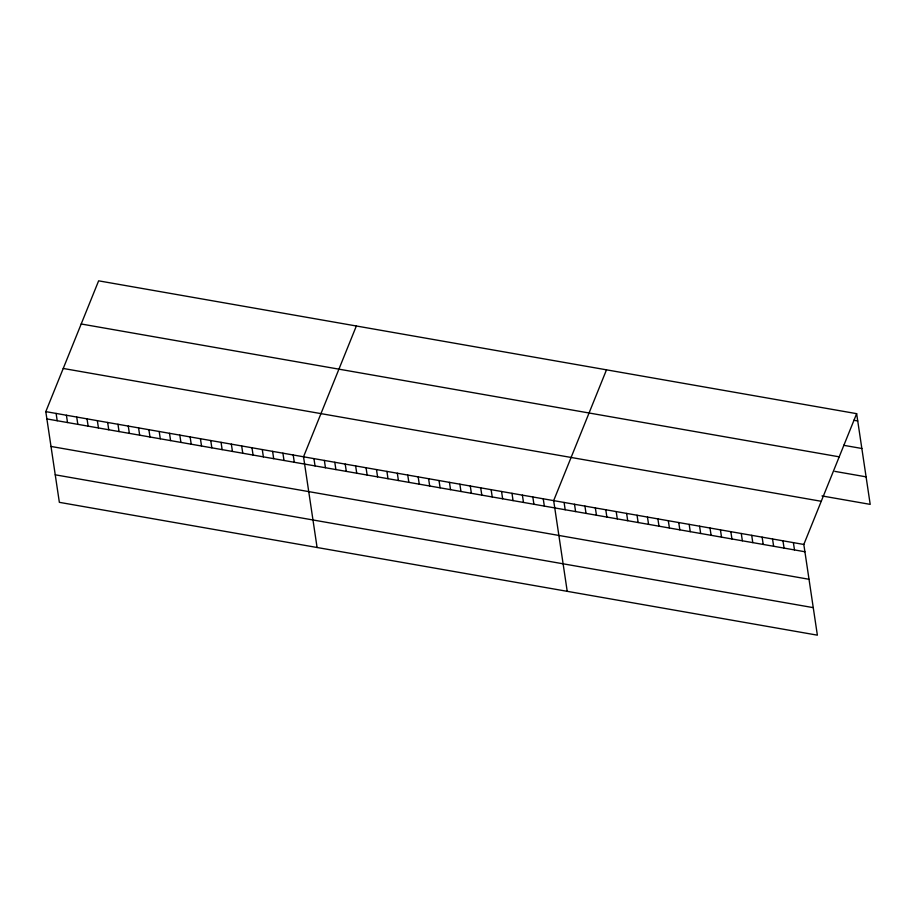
<?xml version="1.0" encoding="UTF-8"?>
<svg xmlns="http://www.w3.org/2000/svg" width="916" height="916" viewBox="0 0 916 916"><rect width="100%" height="100%" fill="white"/><g stroke="black" fill="none" stroke-linecap="round" stroke-linejoin="round"><path stroke-width="1.37" d="M856.643 413.666L803.813 544.459L817.37 635.166L59.357 502.334L45.8 411.627L98.63 280.834L856.643 413.666L870.2 504.373L821.995 495.934M356.358 325.993L303.528 456.786L317.085 547.493M606.495 369.835L553.665 500.617L567.222 591.335M853.827 420.272L857.731 420.959M843.613 445.291L861.853 448.485M81.192 323.989L839.205 456.832M834.82 471.374L866.089 476.847M63.238 368.461L821.251 501.292M45.8 411.627L803.813 544.459M46.888 418.921L804.901 551.753M50.998 446.447L809.011 579.278M55.246 474.809L813.259 607.64M793.393 542.627L794.481 549.921M782.962 540.806L784.062 548.1M772.543 538.974L773.631 546.268M762.123 537.154L763.211 544.447M751.704 535.322L752.792 542.615M741.273 533.501L742.361 540.795M730.853 531.669L731.941 538.963M720.434 529.849L721.522 537.142M710.003 528.017L711.102 535.31M699.584 526.196L700.671 533.49M689.164 524.364L690.252 531.658M678.745 522.544L679.832 529.837M668.314 520.712L669.413 528.005M657.894 518.891L658.982 526.185M647.475 517.059L648.562 524.353M637.044 515.239L638.143 522.532M626.624 513.407L627.712 520.7M616.205 511.586L617.292 518.868M605.785 509.754L606.873 517.048M595.354 507.933L596.453 515.216M584.935 506.101L586.022 513.395M574.515 504.269L575.603 511.563M564.096 502.449L565.183 509.743M543.245 498.796L544.333 506.09M532.826 496.964L533.913 504.258M522.395 495.144L523.494 502.437M511.975 493.312L513.063 500.605M501.556 491.491L502.644 498.785M491.136 489.659L492.224 496.953M480.705 487.839L481.805 495.132M470.286 486.007L471.374 493.3M459.866 484.186L460.954 491.48M449.447 482.354L450.535 489.648M439.016 480.534L440.104 487.827M428.596 478.702L429.684 485.995M418.177 476.881L419.265 484.175M407.746 475.049L408.845 482.343M397.326 473.228L398.414 480.522M386.907 471.397L387.995 478.69M376.487 469.576L377.575 476.87M366.056 467.744L367.144 475.038M355.637 465.923L356.725 473.217M345.218 464.091L346.305 471.385M334.787 462.271L335.886 469.565M324.367 460.439L325.455 467.733M313.948 458.618L315.035 465.9M293.212 454.977L294.299 462.271M282.907 453.168L283.994 460.462M272.602 451.37L273.689 458.664M262.285 449.561L263.373 456.855M251.98 447.752L253.068 455.046M241.675 445.943L242.763 453.237M231.359 444.145L232.446 451.439M221.054 442.336L222.141 449.63M210.749 440.527L211.836 447.821M200.432 438.718L201.52 446.012M190.127 436.909L191.215 444.203M179.811 435.111L180.91 442.405M169.506 433.302L170.594 440.596M159.201 431.493L160.289 438.787M148.884 429.684L149.984 436.978M138.579 427.887L139.667 435.18M128.274 426.077L129.362 433.371M117.958 424.268L119.057 431.562M107.653 422.459L108.741 429.753M97.348 420.65L98.436 427.944M87.031 418.852L88.131 426.146M76.726 417.043L77.814 424.337M66.421 415.234L67.509 422.528M56.105 413.425L57.204 420.719"/></g></svg>
